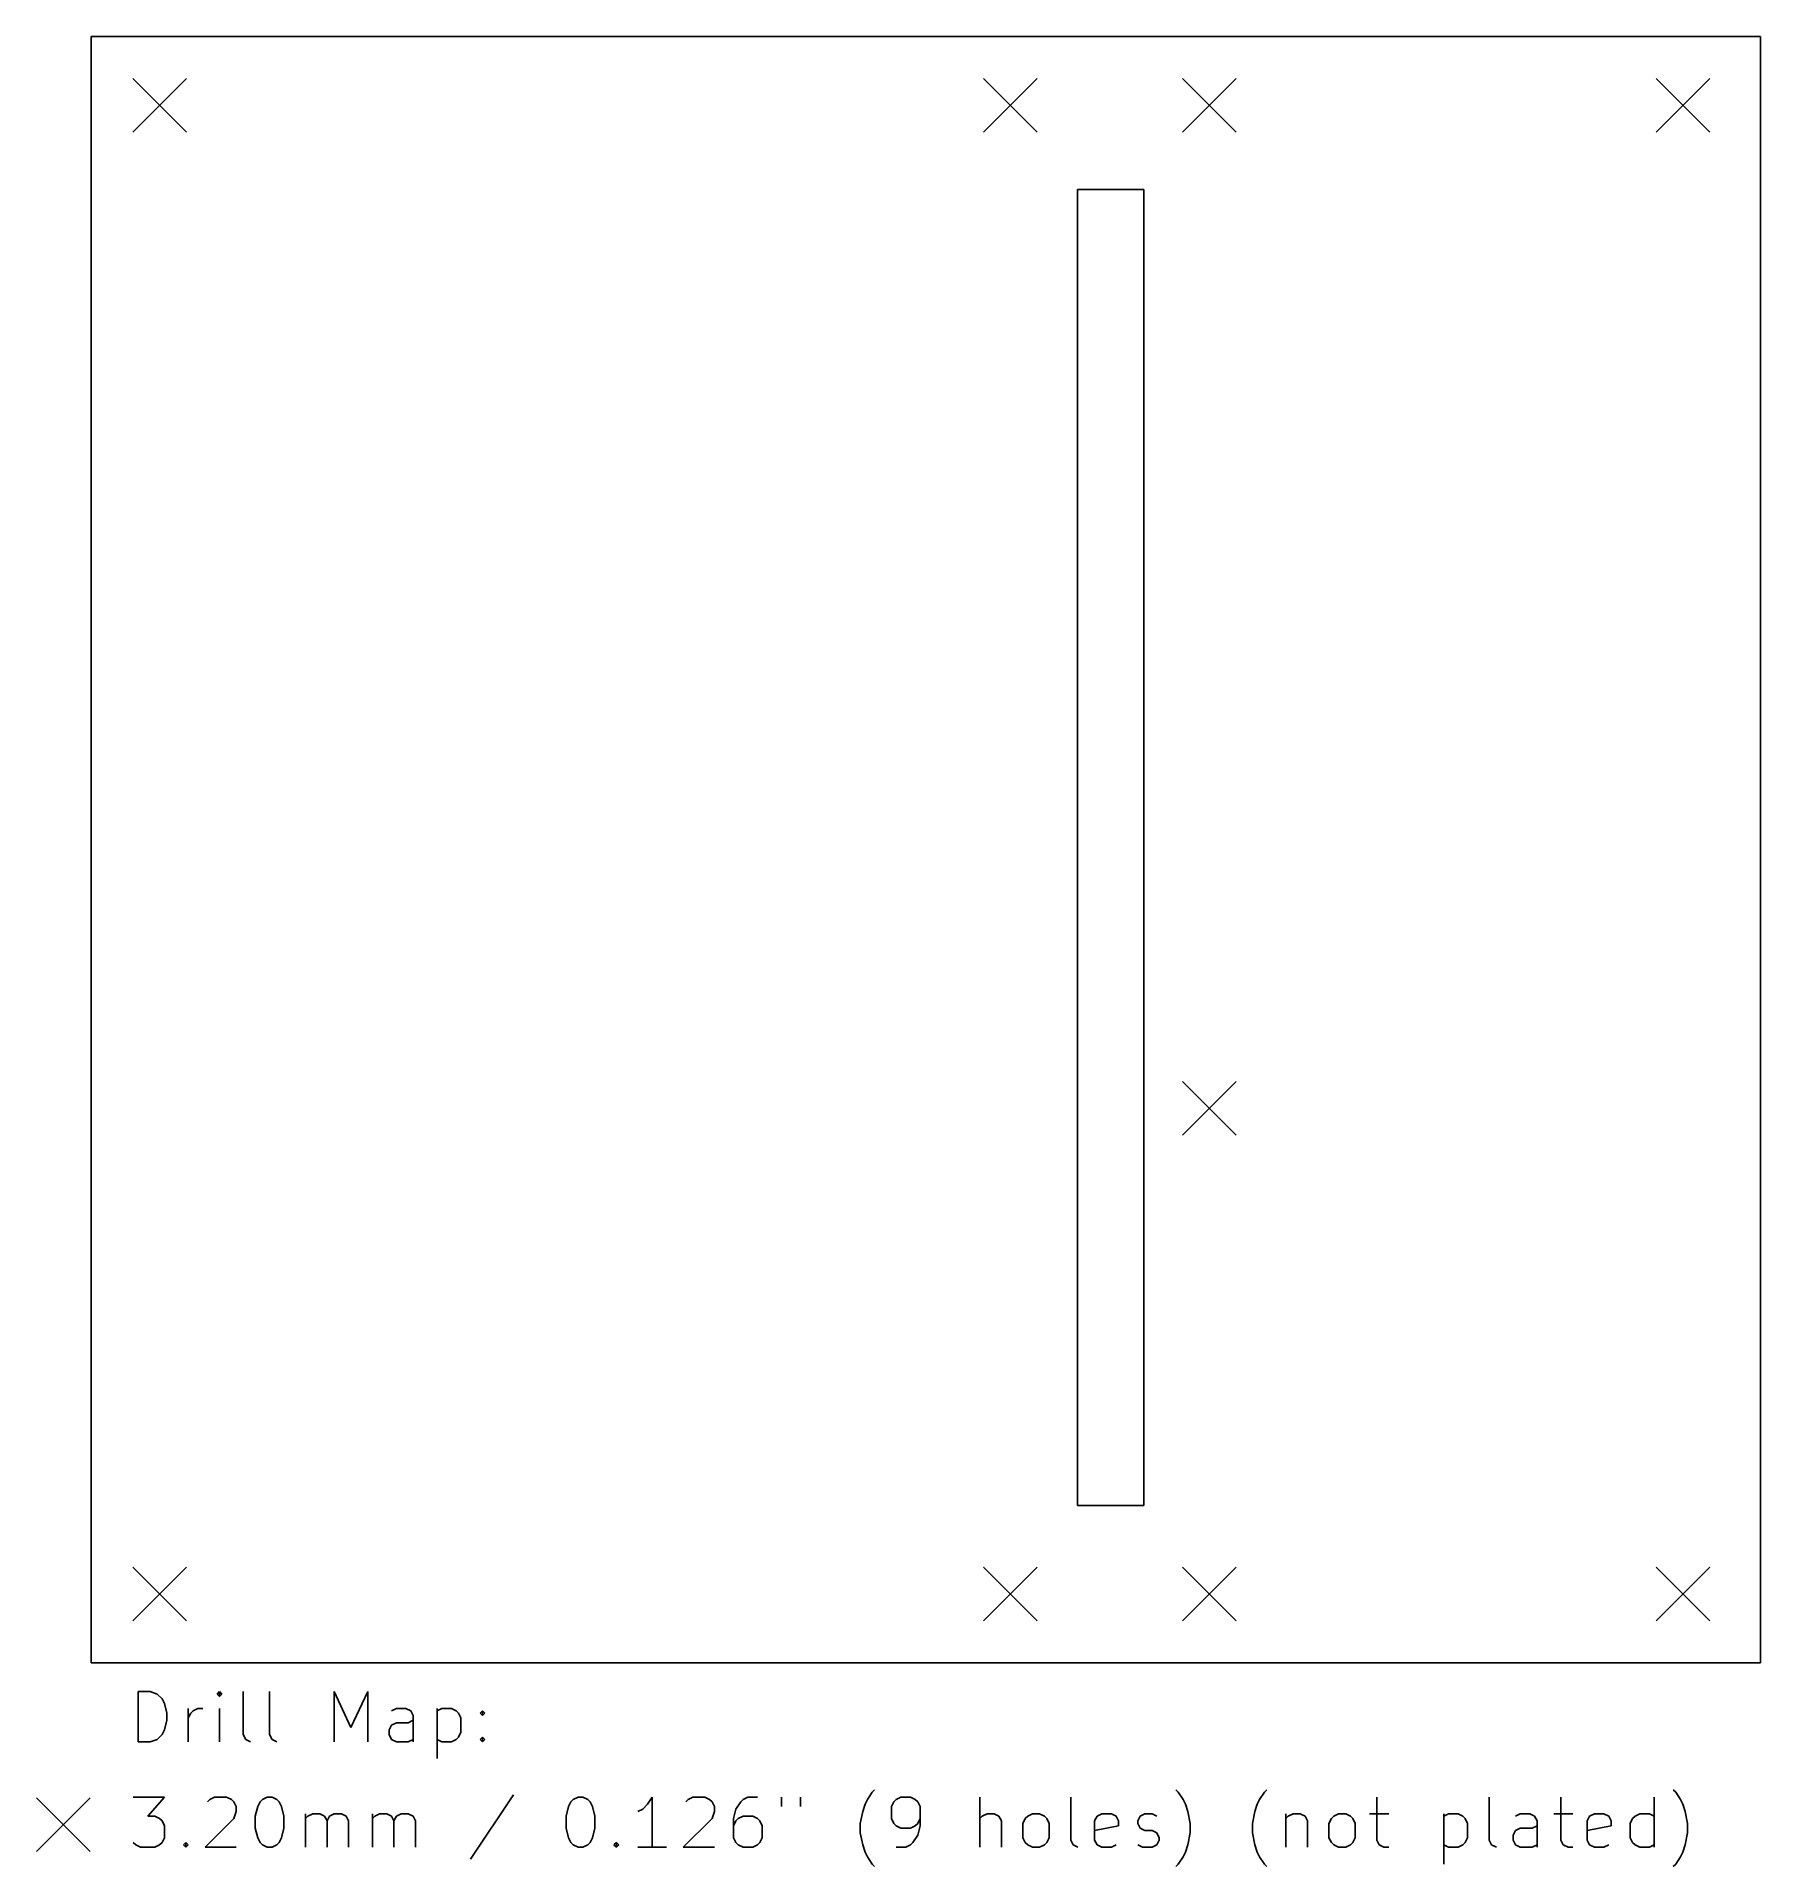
# Model space of a CAD drawing. Extents: x 35 to 138, y -149 to -40.
import ezdxf

# ---------------------------------------------------------------- set-up
doc = ezdxf.new("R2010")
doc.units = 0
doc.layers.add('BLACK', color=7, linetype='CONTINUOUS')

msp = doc.modelspace()

# ---------------------------------------------------------------- linework, layer by layer
at = {"layer": 'BLACK', "linetype": 'CONTINUOUS'}
for p, q in [((38.5064, -40.0304), (38.5064, -137.211)), ((38.5064, -40.0304), (138.227, -40.0304)), ((138.227, -40.0304), (138.227, -137.211)), ((41, -42.533), (44.2, -45.733)), ((44.2, -42.533), (41, -45.733)), ((91.8212, -42.533), (95.0212, -45.733)), ((95.0212, -42.533), (91.8212, -45.733)), ((103.708, -42.533), (106.908, -45.733)), ((106.908, -42.533), (103.708, -45.733)), ((132.004, -42.533), (135.204, -45.733)), ((135.204, -42.533), (132.004, -45.733)), ((97.4344, -49.1744), (97.4344, -127.813)), ((97.4344, -49.1744), (101.397, -49.1744)), ((101.397, -49.1744), (101.397, -127.813)), ((103.708, -102.476), (106.908, -105.676)), ((106.908, -102.476), (103.708, -105.676)), ((101.397, -127.813), (97.4344, -127.813)), ((41, -131.496), (44.2, -134.696)), ((44.2, -131.496), (41, -134.696)), ((91.8212, -131.496), (95.0212, -134.696)), ((95.0212, -131.496), (91.8212, -134.696)), ((103.708, -131.496), (106.908, -134.696)), ((106.908, -131.496), (103.708, -134.696)), ((132.004, -131.496), (135.204, -134.696)), ((135.204, -131.496), (132.004, -134.696)), ((138.227, -137.211), (38.5064, -137.211)), ((41.3107, -141.928), (41.3107, -138.928)), ((41.3107, -138.928), (42.025, -138.928)), ((42.025, -138.928), (42.4535, -139.071)), ((42.4535, -139.071), (42.7393, -139.357)), ((42.7393, -139.357), (42.8821, -139.642)), ((42.8821, -139.642), (43.025, -140.214)), ((44.3107, -141.928), (44.3107, -139.928)), ((44.5964, -140.071), (44.8821, -139.928)), ((44.8821, -139.928), (45.1678, -139.928)), ((46.1678, -138.928), (46.025, -139.071)), ((46.025, -139.071), (46.1678, -139.214)), ((46.3107, -139.071), (46.1678, -138.928)), ((46.1678, -138.928), (46.1678, -139.214)), ((46.1678, -139.214), (46.3107, -139.071)), ((46.1678, -141.928), (46.1678, -139.928)), ((47.5964, -141.499), (47.5964, -138.928)), ((49.1678, -141.499), (49.1678, -138.928)), ((53.025, -141.928), (53.025, -138.928)), ((53.025, -138.928), (54.025, -141.071)), ((54.025, -141.071), (55.025, -138.928)), ((55.025, -138.928), (55.025, -141.928)), ((56.7393, -139.928), (56.4535, -140.071)), ((57.3107, -139.928), (56.7393, -139.928)), ((57.5964, -140.071), (57.3107, -139.928)), ((59.1678, -139.928), (59.1678, -142.928)), ((59.1678, -140.071), (59.4535, -139.928)), ((59.4535, -139.928), (60.025, -139.928)), ((60.025, -139.928), (60.3107, -140.071)), ((43.025, -140.642), (42.8821, -141.214)), ((43.025, -140.214), (43.025, -140.642)), ((44.3107, -140.499), (44.4535, -140.214)), ((44.4535, -140.214), (44.5964, -140.071)), ((56.3107, -141.214), (56.4535, -140.928)), ((56.4535, -140.928), (56.7393, -140.785)), ((56.7393, -140.785), (57.4535, -140.785)), ((57.4535, -140.785), (57.7393, -140.642)), ((57.7393, -140.357), (57.5964, -140.071)), ((57.7393, -141.928), (57.7393, -140.357)), ((60.3107, -140.071), (60.4535, -140.214)), ((60.4535, -140.214), (60.5964, -140.499)), ((60.5964, -140.499), (60.5964, -141.357)), ((61.7393, -140.214), (61.8821, -140.071)), ((61.8821, -140.357), (61.7393, -140.214)), ((61.8821, -140.071), (62.025, -140.214)), ((61.8821, -140.071), (61.8821, -140.357)), ((62.025, -140.214), (61.8821, -140.357)), ((42.025, -141.928), (41.3107, -141.928)), ((42.4535, -141.785), (42.025, -141.928)), ((42.7393, -141.499), (42.4535, -141.785)), ((42.8821, -141.214), (42.7393, -141.499)), ((47.7393, -141.785), (47.5964, -141.499)), ((48.025, -141.928), (47.7393, -141.785)), ((49.3107, -141.785), (49.1678, -141.499)), ((49.5964, -141.928), (49.3107, -141.785)), ((56.3107, -141.499), (56.3107, -141.214)), ((56.4535, -141.785), (56.3107, -141.499)), ((56.7393, -141.928), (56.4535, -141.785)), ((57.4535, -141.928), (56.7393, -141.928)), ((57.7393, -141.785), (57.4535, -141.928)), ((59.4535, -141.928), (59.1678, -141.785)), ((60.025, -141.928), (59.4535, -141.928)), ((60.3107, -141.785), (60.025, -141.928)), ((60.4535, -141.642), (60.3107, -141.785)), ((60.5964, -141.357), (60.4535, -141.642)), ((61.7393, -141.785), (61.8821, -141.642)), ((61.8821, -141.928), (61.7393, -141.785)), ((61.8821, -141.642), (62.025, -141.785)), ((61.8821, -141.642), (61.8821, -141.928)), ((62.025, -141.785), (61.8821, -141.928)), ((35.2464, -145.271), (38.4464, -148.471)), ((38.4464, -145.271), (35.2464, -148.471)), ((41.025, -145.228), (42.8821, -145.228)), ((42.8821, -145.228), (41.8821, -146.371)), ((45.4535, -145.514), (45.5964, -145.371)), ((45.5964, -145.371), (45.8821, -145.228)), ((45.8821, -145.228), (46.5964, -145.228)), ((46.5964, -145.228), (46.8821, -145.371)), ((46.8821, -145.371), (47.025, -145.514)), ((48.5964, -145.514), (48.7393, -145.371)), ((48.7393, -145.371), (49.025, -145.228)), ((49.025, -145.228), (49.3107, -145.228)), ((49.3107, -145.228), (49.5964, -145.371)), ((49.5964, -145.371), (49.7393, -145.514)), ((63.7393, -145.085), (61.1678, -148.942)), ((67.1678, -145.514), (67.3107, -145.371)), ((67.3107, -145.371), (67.5964, -145.228)), ((67.5964, -145.228), (67.8821, -145.228)), ((67.8821, -145.228), (68.1678, -145.371)), ((68.1678, -145.371), (68.3107, -145.514)), ((72.025, -145.228), (71.7393, -145.657)), ((72.025, -148.228), (72.025, -145.228)), ((74.025, -145.514), (74.1678, -145.371)), ((74.1678, -145.371), (74.4535, -145.228)), ((74.4535, -145.228), (75.1678, -145.228)), ((75.1678, -145.228), (75.4535, -145.371)), ((75.4535, -145.371), (75.5964, -145.514)), ((77.4535, -145.371), (77.3107, -145.514)), ((77.7393, -145.228), (77.4535, -145.371)), ((78.3107, -145.228), (77.7393, -145.228)), ((79.7393, -145.228), (79.7393, -145.799)), ((80.8821, -145.228), (80.8821, -145.799)), ((84.7393, -145.657), (84.8821, -145.371)), ((84.8821, -145.371), (85.1678, -144.942)), ((85.1678, -144.942), (85.3107, -144.799)), ((86.5964, -145.371), (86.4535, -145.514)), ((86.8821, -145.228), (86.5964, -145.371)), ((87.4535, -145.228), (86.8821, -145.228)), ((87.7393, -145.371), (87.4535, -145.228)), ((87.8821, -145.514), (87.7393, -145.371)), ((91.5964, -148.228), (91.5964, -145.228)), ((97.025, -147.799), (97.025, -145.228)), ((103.454, -144.942), (103.311, -144.799)), ((103.739, -145.371), (103.454, -144.942)), ((103.882, -145.657), (103.739, -145.371)), ((108.168, -145.657), (108.311, -145.371)), ((108.311, -145.371), (108.596, -144.942)), ((108.596, -144.942), (108.739, -144.799)), ((115.311, -145.228), (115.311, -147.799)), ((122.025, -147.799), (122.025, -145.228)), ((126.311, -145.228), (126.311, -147.799)), ((131.882, -148.228), (131.882, -145.228)), ((133.168, -144.942), (133.025, -144.799)), ((133.454, -145.371), (133.168, -144.942)), ((133.596, -145.657), (133.454, -145.371)), ((41.8821, -146.371), (42.3107, -146.371)), ((42.3107, -146.371), (42.5964, -146.514)), ((42.5964, -146.514), (42.7393, -146.657)), ((47.025, -146.514), (45.3107, -148.228)), ((47.025, -145.514), (47.1678, -145.799)), ((47.1678, -146.085), (47.025, -146.514)), ((47.1678, -145.799), (47.1678, -146.085)), ((48.3107, -146.371), (48.4535, -145.799)), ((48.3107, -147.085), (48.3107, -146.371)), ((48.4535, -145.799), (48.5964, -145.514)), ((49.7393, -145.514), (49.8821, -145.799)), ((49.8821, -145.799), (50.025, -146.371)), ((50.025, -146.371), (50.025, -147.085)), ((51.3107, -148.228), (51.3107, -146.228)), ((51.3107, -146.514), (51.4535, -146.371)), ((51.4535, -146.371), (51.7393, -146.228)), ((51.7393, -146.228), (52.1678, -146.228)), ((52.1678, -146.228), (52.4535, -146.371)), ((52.4535, -146.371), (52.5964, -146.657)), ((52.5964, -146.657), (52.7393, -146.371)), ((52.7393, -146.371), (53.025, -146.228)), ((53.025, -146.228), (53.4535, -146.228)), ((53.4535, -146.228), (53.7393, -146.371)), ((53.7393, -146.371), (53.8821, -146.657)), ((55.3107, -148.228), (55.3107, -146.228)), ((55.3107, -146.514), (55.4535, -146.371)), ((55.4535, -146.371), (55.7393, -146.228)), ((55.7393, -146.228), (56.1678, -146.228)), ((56.1678, -146.228), (56.4535, -146.371)), ((56.4535, -146.371), (56.5964, -146.657)), ((56.5964, -146.657), (56.7393, -146.371)), ((56.7393, -146.371), (57.025, -146.228)), ((57.025, -146.228), (57.4535, -146.228)), ((57.4535, -146.228), (57.7393, -146.371)), ((57.7393, -146.371), (57.8821, -146.657)), ((66.8821, -146.371), (67.025, -145.799)), ((66.8821, -147.085), (66.8821, -146.371)), ((67.025, -145.799), (67.1678, -145.514)), ((68.3107, -145.514), (68.4535, -145.799)), ((68.4535, -145.799), (68.5964, -146.371)), ((68.5964, -146.371), (68.5964, -147.085)), ((71.4535, -145.942), (71.1678, -146.085)), ((71.7393, -145.657), (71.4535, -145.942)), ((75.5964, -146.514), (73.8821, -148.228)), ((75.5964, -145.514), (75.7393, -145.799)), ((75.7393, -146.085), (75.5964, -146.514)), ((75.7393, -145.799), (75.7393, -146.085)), ((77.025, -145.942), (76.8821, -146.514)), ((76.8821, -146.514), (76.8821, -147.657)), ((77.3107, -145.514), (77.025, -145.942)), ((77.1678, -146.514), (77.025, -146.657)), ((77.4535, -146.371), (77.1678, -146.514)), ((78.025, -146.371), (77.4535, -146.371)), ((78.3107, -146.514), (78.025, -146.371)), ((78.4535, -146.657), (78.3107, -146.514)), ((84.4535, -146.799), (84.5964, -146.085)), ((84.5964, -146.085), (84.7393, -145.657)), ((86.4535, -145.514), (86.3107, -145.799)), ((86.3107, -145.799), (86.3107, -146.514)), ((86.3107, -146.514), (86.4535, -146.799)), ((88.025, -145.799), (87.8821, -145.514)), ((87.8821, -146.799), (88.025, -146.514)), ((88.025, -146.942), (88.025, -145.799)), ((91.7393, -146.371), (91.5964, -146.514)), ((92.025, -146.228), (91.7393, -146.371)), ((92.4535, -146.228), (92.025, -146.228)), ((92.7393, -146.371), (92.4535, -146.228)), ((92.8821, -146.657), (92.7393, -146.371)), ((94.1678, -146.799), (94.3107, -146.514)), ((94.3107, -146.514), (94.4535, -146.371)), ((94.4535, -146.371), (94.7393, -146.228)), ((94.7393, -146.228), (95.1678, -146.228)), ((95.1678, -146.228), (95.4535, -146.371)), ((95.4535, -146.371), (95.5964, -146.514)), ((95.5964, -146.514), (95.7393, -146.799)), ((98.4535, -146.657), (98.5964, -146.371)), ((98.5964, -146.371), (98.8821, -146.228)), ((98.8821, -146.228), (99.4535, -146.228)), ((99.4535, -146.228), (99.7393, -146.371)), ((99.7393, -146.371), (99.8821, -146.657)), ((101.025, -146.657), (101.168, -146.371)), ((101.168, -146.371), (101.454, -146.228)), ((101.454, -146.228), (101.882, -146.228)), ((101.882, -146.228), (102.168, -146.371)), ((104.025, -146.085), (103.882, -145.657)), ((104.168, -146.799), (104.025, -146.085)), ((107.882, -146.799), (108.025, -146.085)), ((108.025, -146.085), (108.168, -145.657)), ((109.882, -146.228), (109.882, -148.228)), ((109.882, -146.514), (110.025, -146.371)), ((110.025, -146.371), (110.311, -146.228)), ((110.311, -146.228), (110.739, -146.228)), ((110.739, -146.228), (111.025, -146.371)), ((111.025, -146.371), (111.168, -146.657)), ((112.454, -146.799), (112.596, -146.514)), ((112.596, -146.514), (112.739, -146.371)), ((112.739, -146.371), (113.025, -146.228)), ((113.025, -146.228), (113.454, -146.228)), ((113.454, -146.228), (113.739, -146.371)), ((113.739, -146.371), (113.882, -146.514)), ((113.882, -146.514), (114.025, -146.799)), ((114.882, -146.228), (116.025, -146.228)), ((119.311, -146.228), (119.311, -149.228)), ((119.311, -146.371), (119.596, -146.228)), ((119.596, -146.228), (120.168, -146.228)), ((120.168, -146.228), (120.454, -146.371)), ((120.454, -146.371), (120.596, -146.514)), ((120.596, -146.514), (120.739, -146.799)), ((123.882, -146.228), (123.596, -146.371)), ((124.454, -146.228), (123.882, -146.228)), ((124.739, -146.371), (124.454, -146.228)), ((124.882, -146.657), (124.739, -146.371)), ((125.882, -146.228), (127.025, -146.228)), ((127.882, -146.657), (128.025, -146.371)), ((128.025, -146.371), (128.311, -146.228)), ((128.311, -146.228), (128.882, -146.228)), ((128.882, -146.228), (129.168, -146.371)), ((129.168, -146.371), (129.311, -146.657)), ((130.454, -146.799), (130.596, -146.514)), ((130.596, -146.514), (130.739, -146.371)), ((130.739, -146.371), (131.025, -146.228)), ((131.025, -146.228), (131.596, -146.228)), ((131.596, -146.228), (131.882, -146.371)), ((133.739, -146.085), (133.596, -145.657)), ((133.882, -146.799), (133.739, -146.085)), ((42.7393, -146.657), (42.8821, -146.942)), ((42.8821, -146.942), (42.8821, -147.657)), ((48.4535, -147.657), (48.3107, -147.085)), ((50.025, -147.085), (49.8821, -147.657)), ((52.5964, -146.657), (52.5964, -148.228)), ((53.8821, -146.657), (53.8821, -148.228)), ((56.5964, -146.657), (56.5964, -148.228)), ((57.8821, -146.657), (57.8821, -148.228)), ((67.025, -147.657), (66.8821, -147.085)), ((68.5964, -147.085), (68.4535, -147.657)), ((77.025, -146.657), (76.8821, -146.942)), ((78.5964, -146.942), (78.4535, -146.657)), ((78.5964, -147.657), (78.5964, -146.942)), ((84.4535, -147.371), (84.4535, -146.799)), ((84.5964, -148.085), (84.4535, -147.371)), ((86.4535, -146.799), (86.5964, -146.942)), ((86.5964, -146.942), (86.8821, -147.085)), ((86.8821, -147.085), (87.4535, -147.085)), ((87.4535, -147.085), (87.7393, -146.942)), ((87.5964, -147.942), (87.8821, -147.514)), ((87.7393, -146.942), (87.8821, -146.799)), ((87.8821, -147.514), (88.025, -146.942)), ((92.8821, -148.228), (92.8821, -146.657)), ((94.1678, -147.657), (94.1678, -146.799)), ((95.7393, -146.799), (95.7393, -147.657)), ((98.4535, -147.799), (98.4535, -146.657)), ((99.8821, -146.942), (98.4535, -147.228)), ((99.8821, -146.657), (99.8821, -146.942)), ((101.025, -146.799), (101.025, -146.657)), ((101.168, -147.085), (101.025, -146.799)), ((101.454, -147.228), (101.168, -147.085)), ((101.882, -147.228), (101.454, -147.228)), ((102.168, -147.371), (101.882, -147.228)), ((102.311, -147.657), (102.168, -147.371)), ((104.025, -148.085), (104.168, -147.371)), ((104.168, -147.371), (104.168, -146.799)), ((107.882, -147.371), (107.882, -146.799)), ((108.025, -148.085), (107.882, -147.371)), ((111.168, -146.657), (111.168, -148.228)), ((112.454, -147.657), (112.454, -146.799)), ((114.025, -146.799), (114.025, -147.657)), ((120.739, -146.799), (120.739, -147.657)), ((123.454, -147.514), (123.596, -147.228)), ((123.454, -147.799), (123.454, -147.514)), ((123.596, -147.228), (123.882, -147.085)), ((123.882, -147.085), (124.596, -147.085)), ((124.596, -147.085), (124.882, -146.942)), ((124.882, -148.228), (124.882, -146.657)), ((127.882, -147.799), (127.882, -146.657)), ((129.311, -146.942), (127.882, -147.228)), ((129.311, -146.657), (129.311, -146.942)), ((130.454, -147.657), (130.454, -146.799)), ((133.739, -148.085), (133.882, -147.371)), ((133.882, -147.371), (133.882, -146.799)), ((41.1678, -148.085), (41.025, -147.942)), ((41.4535, -148.228), (41.1678, -148.085)), ((42.3107, -148.228), (41.4535, -148.228)), ((42.5964, -148.085), (42.3107, -148.228)), ((42.7393, -147.942), (42.5964, -148.085)), ((42.8821, -147.657), (42.7393, -147.942)), ((44.025, -148.085), (44.1678, -147.942)), ((44.1678, -148.228), (44.025, -148.085)), ((44.1678, -147.942), (44.3107, -148.085)), ((44.1678, -147.942), (44.1678, -148.228)), ((44.3107, -148.085), (44.1678, -148.228)), ((45.3107, -148.228), (47.1678, -148.228)), ((48.5964, -147.942), (48.4535, -147.657)), ((48.7393, -148.085), (48.5964, -147.942)), ((49.025, -148.228), (48.7393, -148.085)), ((49.3107, -148.228), (49.025, -148.228)), ((49.5964, -148.085), (49.3107, -148.228)), ((49.7393, -147.942), (49.5964, -148.085)), ((49.8821, -147.657), (49.7393, -147.942)), ((67.1678, -147.942), (67.025, -147.657)), ((67.3107, -148.085), (67.1678, -147.942)), ((67.5964, -148.228), (67.3107, -148.085)), ((67.8821, -148.228), (67.5964, -148.228)), ((68.1678, -148.085), (67.8821, -148.228)), ((68.3107, -147.942), (68.1678, -148.085)), ((68.4535, -147.657), (68.3107, -147.942)), ((69.7393, -148.085), (69.8821, -147.942)), ((69.8821, -148.228), (69.7393, -148.085)), ((69.8821, -147.942), (70.025, -148.085)), ((69.8821, -147.942), (69.8821, -148.228)), ((70.025, -148.085), (69.8821, -148.228)), ((72.8821, -148.228), (71.1678, -148.228)), ((73.8821, -148.228), (75.7393, -148.228)), ((76.8821, -147.657), (77.025, -147.942)), ((77.025, -147.942), (77.1678, -148.085)), ((77.1678, -148.085), (77.4535, -148.228)), ((77.4535, -148.228), (78.025, -148.228)), ((78.025, -148.228), (78.3107, -148.085)), ((78.3107, -148.085), (78.4535, -147.942)), ((78.4535, -147.942), (78.5964, -147.657)), ((84.7393, -148.514), (84.5964, -148.085)), ((84.8821, -148.799), (84.7393, -148.514)), ((86.5964, -148.228), (87.1678, -148.228)), ((87.1678, -148.228), (87.4535, -148.085)), ((87.4535, -148.085), (87.5964, -147.942)), ((94.3107, -147.942), (94.1678, -147.657)), ((94.4535, -148.085), (94.3107, -147.942)), ((94.7393, -148.228), (94.4535, -148.085)), ((95.1678, -148.228), (94.7393, -148.228)), ((95.4535, -148.085), (95.1678, -148.228)), ((95.5964, -147.942), (95.4535, -148.085)), ((95.7393, -147.657), (95.5964, -147.942)), ((97.1678, -148.085), (97.025, -147.799)), ((97.4535, -148.228), (97.1678, -148.085)), ((98.5964, -148.085), (98.4535, -147.799)), ((98.8821, -148.228), (98.5964, -148.085)), ((99.4535, -148.228), (98.8821, -148.228)), ((99.7393, -148.085), (99.4535, -148.228)), ((101.025, -148.085), (101.311, -148.228)), ((101.311, -148.228), (101.882, -148.228)), ((101.882, -148.228), (102.168, -148.085)), ((102.168, -148.085), (102.311, -147.799)), ((102.311, -147.799), (102.311, -147.657)), ((103.739, -148.799), (103.882, -148.514)), ((103.882, -148.514), (104.025, -148.085)), ((108.168, -148.514), (108.025, -148.085)), ((108.311, -148.799), (108.168, -148.514)), ((112.596, -147.942), (112.454, -147.657)), ((112.739, -148.085), (112.596, -147.942)), ((113.025, -148.228), (112.739, -148.085)), ((113.454, -148.228), (113.025, -148.228)), ((113.739, -148.085), (113.454, -148.228)), ((113.882, -147.942), (113.739, -148.085)), ((114.025, -147.657), (113.882, -147.942)), ((115.311, -147.799), (115.454, -148.085)), ((115.454, -148.085), (115.739, -148.228)), ((115.739, -148.228), (116.025, -148.228)), ((119.596, -148.228), (119.311, -148.085)), ((120.168, -148.228), (119.596, -148.228)), ((120.454, -148.085), (120.168, -148.228)), ((120.596, -147.942), (120.454, -148.085)), ((120.739, -147.657), (120.596, -147.942)), ((122.168, -148.085), (122.025, -147.799)), ((122.454, -148.228), (122.168, -148.085)), ((123.596, -148.085), (123.454, -147.799)), ((123.882, -148.228), (123.596, -148.085)), ((124.596, -148.228), (123.882, -148.228)), ((124.882, -148.085), (124.596, -148.228)), ((126.311, -147.799), (126.454, -148.085)), ((126.454, -148.085), (126.739, -148.228)), ((126.739, -148.228), (127.025, -148.228)), ((128.025, -148.085), (127.882, -147.799)), ((128.311, -148.228), (128.025, -148.085)), ((128.882, -148.228), (128.311, -148.228)), ((129.168, -148.085), (128.882, -148.228)), ((130.596, -147.942), (130.454, -147.657)), ((130.739, -148.085), (130.596, -147.942)), ((131.025, -148.228), (130.739, -148.085)), ((131.596, -148.228), (131.025, -148.228)), ((131.882, -148.085), (131.596, -148.228)), ((133.454, -148.799), (133.596, -148.514)), ((133.596, -148.514), (133.739, -148.085)), ((85.1678, -149.228), (84.8821, -148.799)), ((85.3107, -149.371), (85.1678, -149.228)), ((103.311, -149.371), (103.454, -149.228)), ((103.454, -149.228), (103.739, -148.799)), ((108.596, -149.228), (108.311, -148.799)), ((108.739, -149.371), (108.596, -149.228)), ((133.025, -149.371), (133.168, -149.228)), ((133.168, -149.228), (133.454, -148.799))]:
    msp.add_line(p, q, dxfattribs=at)

doc.saveas('drawing.dxf')
